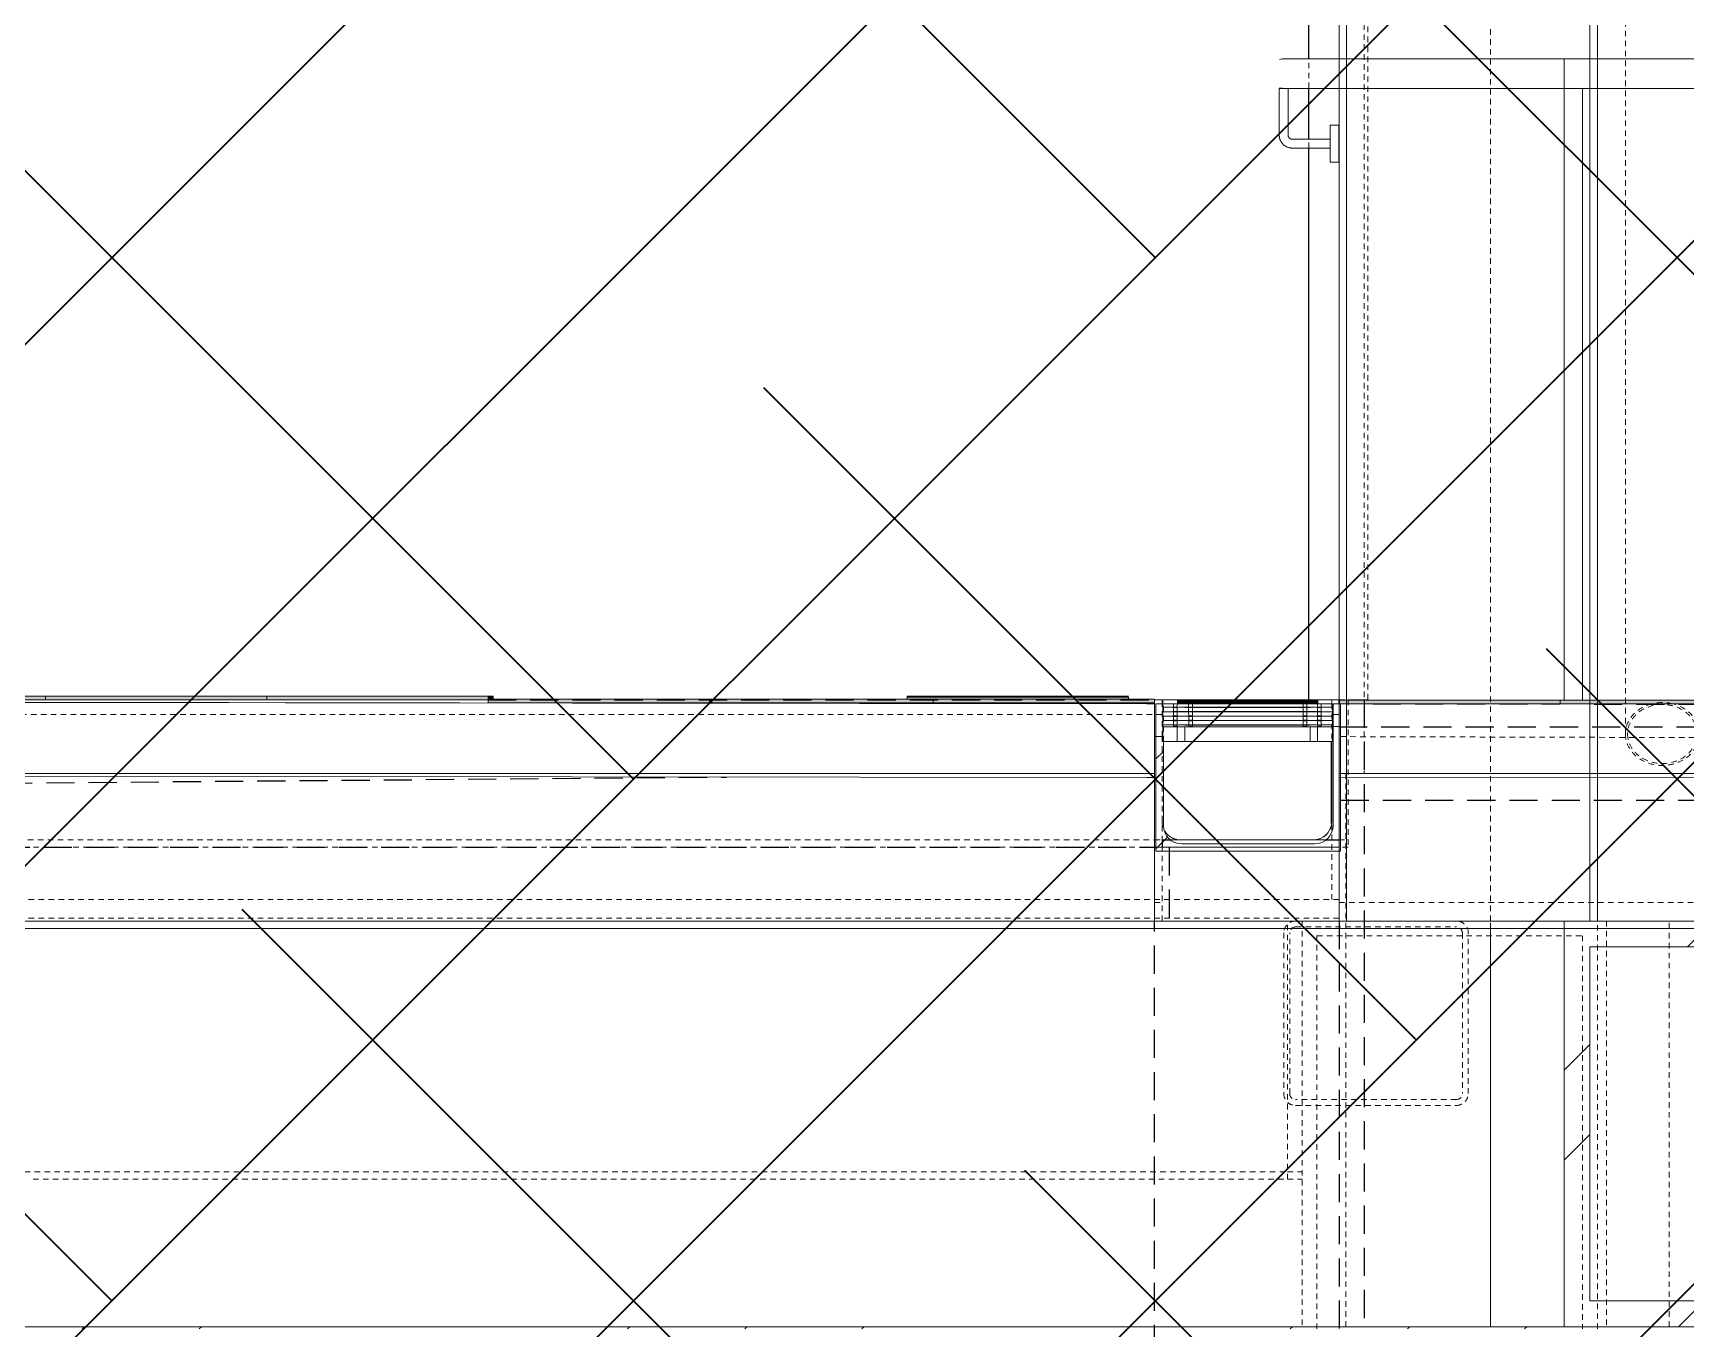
# Model space of a CAD drawing. Header units: millimetres. Extents: x 50357 to 985146, y 723188 to 1803594.
# Drawn here: x 878120 to 880360, y 818792 to 820549 of the extents above; entities that cross this region are included whole.
import ezdxf

# ---------------------------------------------------------------- set-up
doc = ezdxf.new("R2010")
doc.units = ezdxf.units.MM
doc.header["$LTSCALE"] = 3
doc.header["$MEASUREMENT"] = 0
for name, pattern in [('DASHED', [19.05, 12.7, -6.35]), ('HIDDEN', [0.375, 0.25, -0.125]), ('Member Hidden', [4.5, 2.5, -2])]:
    doc.linetypes.add(name, pattern=pattern)
for name, color, linetype, lineweight, true_color in [('A-FLOR', 7, 'Continuous', 5, 0x6e6e6e), ('A-FLOR-HRAL', 7, 'Continuous', 13, 0x6e6e6e), ('A-FLOR-PATT', 7, 'Continuous', 13, 0x6e6e6e), ('ADS280__', 7, 'Continuous', 13, 0x6e6e6e), ('ADS280_B', 7, 'Member Hidden', 13, 0x6e6e6e), ('ADS280_BOther', 7, 'Continuous', 13, 0x6e6e6e), ('ADS280_BSteel', 7, 'Continuous', 13, 0x6e6e6e), ('ADS280_CSteel', 7, 'Continuous', 13, 0x6e6e6e), ('ADS280_CU', 7, 'HIDDEN', 13, 0x6e6e6e), ('ADS280_H', 7, 'Member Hidden', 13, 0x6e6e6e), ('ADS280_S', 7, 'Continuous', 13, 0x6e6e6e), ('I-WALL', 7, 'Continuous', 25, 0x6e6e6e), ('P-PIPE', 7, 'Continuous', 13, 0x6e6e6e), ('Q-SPCQ', 7, 'Continuous', 13, 0x6e6e6e)]:
    doc.layers.add(name, color=color, linetype=linetype, lineweight=lineweight, true_color=true_color)
doc.layers.add('Hatch (CARR)', color=8, linetype='Continuous', lineweight=35)

# ---------------------------------------------------------------- blocks, each defined once
blk = doc.blocks.new('Railing - 25mm-V10-SEC A')
at = {"layer": 'A-FLOR-HRAL'}
for p, q in [((105156, 20999.4), (105156, 21828.8)), ((105181, 20999.3), (105181, 21828.8))]:
    blk.add_line(p, q, dxfattribs=at)
blk = doc.blocks.new('Railing - Railing-3272102-SEC A')
blk.add_blockref('Railing - 25mm-V10-SEC A', (0, 0))
blk = doc.blocks.new('Structural Framing 1 - Structural Framing 1-3532373-SEC A')
at = {"layer": 'ADS280_B', "linetype": 'Continuous'}
blk.add_line((105056, 20690), (105056, 20150), dxfattribs=at)
blk = doc.blocks.new('M_Elbow - PVC - Sch 40 - Short Neck-4506747-SEC A')
at = {"layer": 'P-PIPE'}
blk.add_ellipse((104840.2, 20870), major_axis=(0, 92.1), ratio=0.000245, start_param=0.638729, end_param=1.998948, dxfattribs=at)
blk = doc.blocks.new('SIGN PANEL - SIGN PANEL-4495762-SEC A')
at = {"layer": 'ADS280_B', "linetype": 'Continuous'}
for p, q in [((104851, 26735), (104851, 21868.7)), ((104851, 21829), (104851, 21000))]:
    blk.add_line(p, q, dxfattribs=at)
blk = doc.blocks.new('Grating_2 - Grantry 2-4551465-SEC A')
at = {"layer": 'Q-SPCQ'}
for p, q in [((104611.2, 20994.5), (104611.2, 21000)), ((104611.2, 20994.5), (104611.2, 21000)), ((104611.2, 20994.5), (104611.2, 21000)), ((104611.2, 20994.5), (104611.2, 21000)), ((104611.3, 20994.5), (104611.3, 21000)), ((104611.3, 20994.5), (104611.3, 21000)), ((104611.4, 20994.5), (104611.4, 21000)), ((104611.4, 20994.5), (104611.4, 21000)), ((104611.4, 20994.5), (104611.4, 21000)), ((104611.4, 20994.5), (104611.4, 21000)), ((104611.5, 20994.5), (104611.5, 21000)), ((104611.5, 20994.5), (104611.5, 21000)), ((104611.6, 20994.5), (104611.6, 21000)), ((104611.6, 20994.5), (104611.6, 21000)), ((104611.6, 20994.5), (104611.6, 21000)), ((104611.6, 20994.5), (104611.6, 21000)), ((104611.7, 20994.5), (104611.7, 21000)), ((104611.7, 20994.5), (104611.7, 21000)), ((104611.8, 20994.5), (104611.8, 21000)), ((104611.8, 20994.5), (104611.8, 21000)), ((104611.8, 20994.5), (104611.8, 21000)), ((104611.8, 20994.5), (104611.8, 21000)), ((104611.9, 20994.5), (104611.9, 21000)), ((104611.9, 20994.5), (104611.9, 21000)), ((104632, 21000), (104612, 21000)), ((104612, 21000), (104612, 20994.6)), ((104612, 21000), (104632, 21000)), ((104612, 20994.5), (104612, 21000)), ((104612.1, 20994.5), (104612.1, 20989.8)), ((104612.1, 20989.8), (104612.1, 20983.8)), ((104631.5, 20989.8), (104612.1, 20989.8)), ((104612.1, 20989.8), (104631.4, 20989.8)), ((104631.5, 20994.5), (104612.8, 20994.5)), ((104612.8, 20994.5), (104631.4, 20994.5)), ((104612.9, 20994.6), (104842.1, 20994.6)), ((104626.5, 20990.1), (104626.5, 20994.3)), ((104626.5, 20994.3), (104631.5, 20994.3)), ((104631.5, 20990.1), (104626.5, 20990.1)), ((104626.5, 20984.1), (104626.5, 20989.5)), ((104626.5, 20989.5), (104631.5, 20989.5)), ((104641.8, 20994.4), (104631.5, 20994.5)), ((104631.5, 20994.3), (104631.5, 20990.1)), ((104631.5, 20994.3), (104631.5, 20989.8)), ((104641.8, 20989.7), (104631.5, 20989.8)), ((104631.5, 20989.5), (104631.5, 20984.1)), ((104631.5, 20989.5), (104631.5, 20983.8)), ((104632, 20999.8), (104632, 21000)), ((104632, 21000), (104822, 21000)), ((104822, 20999.8), (104632, 20999.8)), ((104632, 20999.1), (104632, 20999.6)), ((104632, 20999.6), (104822, 20999.6)), ((104822, 20999.1), (104632, 20999.1)), ((104632, 20998.4), (104632, 20998.9)), ((104632, 20998.9), (104822, 20998.9)), ((104822, 20998.4), (104632, 20998.4)), ((104632, 20997.7), (104632, 20998.2)), ((104632, 20998.2), (104822, 20998.2)), ((104822, 20997.7), (104632, 20997.7)), ((104632, 20997.1), (104632, 20997.5)), ((104632, 20997.5), (104822, 20997.5)), ((104822, 20997.1), (104632, 20997.1)), ((104632, 20996.4), (104632, 20996.9)), ((104632, 20996.9), (104822, 20996.9)), ((104822, 20996.4), (104632, 20996.4)), ((104632, 20995.7), (104632, 20996.2)), ((104632, 20996.2), (104822, 20996.2)), ((104822, 20995.7), (104632, 20995.7)), ((104632, 20995), (104632, 20995.5)), ((104632, 20995.5), (104822, 20995.5)), ((104822, 20995), (104632, 20995)), ((104632, 20994.6), (104632, 20994.8)), ((104632, 20994.8), (104822, 20994.8)), ((104633.6, 20989.9), (104641.8, 20989.9)), ((104636.2, 20994.5), (104641.8, 20994.5)), ((104641.8, 20994.5), (104811.8, 20994.5)), ((104811.8, 20994.4), (104641.8, 20994.4)), ((104641.8, 20989.9), (104811.8, 20989.9)), ((104811.8, 20989.7), (104641.8, 20989.7)), ((104647.1, 20990.1), (104647.1, 20994.3)), ((104647.1, 20994.3), (104652.1, 20994.3)), ((104652.1, 20990.1), (104647.1, 20990.1)), ((104647.1, 20984.1), (104647.1, 20989.5)), ((104647.1, 20989.5), (104652.1, 20989.5)), ((104652.1, 20994.3), (104652.1, 20990.1)), ((104652.1, 20989.5), (104652.1, 20984.1)), ((104802.1, 20994.3), (104807.1, 20994.3)), ((104802.1, 20990.1), (104802.1, 20994.3)), ((104807.1, 20990.1), (104802.1, 20990.1)), ((104802.1, 20989.5), (104807.1, 20989.5)), ((104802.1, 20984.1), (104802.1, 20989.5)), ((104807.1, 20994.3), (104807.1, 20990.1)), ((104807.1, 20989.5), (104807.1, 20984.1)), ((104821.5, 20994.5), (104811.8, 20994.4)), ((104811.8, 20994.5), (104817.2, 20994.5)), ((104811.8, 20989.9), (104819.6, 20989.9)), ((104821.5, 20989.8), (104811.8, 20989.7)), ((104842.1, 20994.5), (104821.5, 20994.5)), ((104821.5, 20994.5), (104842.1, 20994.5)), ((104821.5, 20994.3), (104826.5, 20994.3)), ((104821.5, 20990.1), (104821.5, 20994.3)), ((104826.5, 20990.1), (104821.5, 20990.1)), ((104842.1, 20989.8), (104821.5, 20989.8)), ((104821.5, 20989.8), (104842.1, 20989.8)), ((104821.5, 20989.5), (104826.5, 20989.5)), ((104821.5, 20984.1), (104821.5, 20989.5)), ((104841, 21000), (104822, 21000)), ((104822, 21000), (104822, 20999.8)), ((104822, 21000), (104841, 21000)), ((104822, 20999.6), (104822, 20999.1)), ((104822, 20998.9), (104822, 20998.4)), ((104822, 20998.2), (104822, 20997.7)), ((104822, 20997.5), (104822, 20997.1)), ((104822, 20996.9), (104822, 20996.4)), ((104822, 20996.2), (104822, 20995.7)), ((104822, 20995.5), (104822, 20995)), ((104822, 20994.8), (104822, 20994.6)), ((104826.5, 20994.3), (104826.5, 20990.1)), ((104826.5, 20989.8), (104826.5, 20994.3)), ((104826.5, 20989.5), (104826.5, 20984.1)), ((104826.5, 20984.1), (104826.5, 20989.5)), ((104842.1, 20989.8), (104842.1, 20994.5)), ((104842.1, 20983.8), (104842.1, 20989.8)), ((104612.1, 20983.8), (104612.2, 20977.8)), ((104631.5, 20983.8), (104612.1, 20983.8)), ((104612.1, 20983.8), (104631.4, 20983.8)), ((104612.2, 20977.8), (104612.2, 20971.8)), ((104631.5, 20977.8), (104612.2, 20977.8)), ((104612.2, 20977.8), (104631.4, 20977.8)), ((104612.2, 20971.8), (104612.2, 20965.8)), ((104631.5, 20971.8), (104612.2, 20971.8)), ((104612.2, 20971.8), (104631.4, 20971.8)), ((104631.5, 20984.1), (104626.5, 20984.1)), ((104626.5, 20978.1), (104626.5, 20983.5)), ((104626.5, 20983.5), (104631.5, 20983.5)), ((104631.5, 20978.1), (104626.5, 20978.1)), ((104626.5, 20972.1), (104626.5, 20977.5)), ((104626.5, 20977.5), (104631.5, 20977.5)), ((104631.5, 20972.1), (104626.5, 20972.1)), ((104626.5, 20966.1), (104626.5, 20971.5)), ((104626.5, 20971.5), (104631.5, 20971.5)), ((104641.8, 20983.7), (104631.5, 20983.8)), ((104631.5, 20983.5), (104631.5, 20978.1)), ((104631.5, 20983.5), (104631.5, 20977.8)), ((104641.8, 20977.7), (104631.5, 20977.8)), ((104631.5, 20977.5), (104631.5, 20972.1)), ((104631.5, 20977.5), (104631.5, 20971.8)), ((104641.8, 20971.7), (104631.5, 20971.8)), ((104631.5, 20971.5), (104631.5, 20966.1)), ((104631.5, 20971.5), (104631.5, 20965.8)), ((104633.3, 20983.9), (104641.8, 20983.9)), ((104633.3, 20977.9), (104641.8, 20977.9)), ((104633.3, 20971.9), (104641.9, 20971.9)), ((104641.8, 20983.9), (104811.8, 20983.9)), ((104811.8, 20983.7), (104641.8, 20983.7)), ((104641.8, 20977.9), (104811.8, 20977.9)), ((104811.8, 20977.7), (104641.8, 20977.7)), ((104811.8, 20971.7), (104641.8, 20971.7)), ((104641.9, 20971.9), (104811.9, 20971.9)), ((104652.1, 20984.1), (104647.1, 20984.1)), ((104647.2, 20978.1), (104647.1, 20983.5)), ((104647.1, 20983.5), (104652.1, 20983.5)), ((104652.2, 20978.1), (104647.2, 20978.1)), ((104647.2, 20972.1), (104647.2, 20977.5)), ((104647.2, 20977.5), (104652.2, 20977.5)), ((104652.2, 20972.1), (104647.2, 20972.1)), ((104647.2, 20966.1), (104647.2, 20971.5)), ((104647.2, 20971.5), (104652.2, 20971.5)), ((104652.1, 20983.5), (104652.2, 20978.1)), ((104652.2, 20977.5), (104652.2, 20972.1)), ((104652.2, 20971.5), (104652.2, 20966.1)), ((104807.1, 20984.1), (104802.1, 20984.1)), ((104802.1, 20983.5), (104807.1, 20983.5)), ((104802.2, 20978.1), (104802.1, 20983.5)), ((104807.2, 20978.1), (104802.2, 20978.1)), ((104802.2, 20977.5), (104807.2, 20977.5)), ((104802.2, 20972.1), (104802.2, 20977.5)), ((104807.2, 20972.1), (104802.2, 20972.1)), ((104802.2, 20971.5), (104807.2, 20971.5)), ((104802.2, 20966.1), (104802.2, 20971.5)), ((104807.1, 20983.5), (104807.2, 20978.1)), ((104807.2, 20977.5), (104807.2, 20972.1)), ((104807.2, 20971.5), (104807.2, 20966.1)), ((104811.8, 20983.9), (104819.8, 20983.9)), ((104821.5, 20983.8), (104811.8, 20983.7)), ((104811.8, 20977.9), (104819.8, 20977.9)), ((104821.5, 20977.8), (104811.8, 20977.7)), ((104821.5, 20971.8), (104811.8, 20971.7)), ((104811.9, 20971.9), (104819.8, 20971.9)), ((104826.5, 20984.1), (104821.5, 20984.1)), ((104842.1, 20983.8), (104821.5, 20983.8)), ((104821.5, 20983.8), (104842.1, 20983.8)), ((104821.5, 20983.5), (104826.5, 20983.5)), ((104821.5, 20978.1), (104821.5, 20983.5)), ((104826.5, 20978.1), (104821.5, 20978.1)), ((104842.2, 20977.8), (104821.5, 20977.8)), ((104821.5, 20977.8), (104842.2, 20977.8)), ((104821.5, 20977.5), (104826.5, 20977.5)), ((104821.5, 20972.1), (104821.5, 20977.5)), ((104826.5, 20972.1), (104821.5, 20972.1)), ((104842.2, 20971.8), (104821.5, 20971.8)), ((104821.5, 20971.8), (104842.2, 20971.8)), ((104821.5, 20971.5), (104826.5, 20971.5)), ((104821.5, 20966.1), (104821.5, 20971.5)), ((104826.5, 20983.5), (104826.5, 20978.1)), ((104826.5, 20978.1), (104826.5, 20983.5)), ((104826.5, 20977.5), (104826.5, 20972.1)), ((104826.5, 20972.1), (104826.5, 20977.5)), ((104826.5, 20971.5), (104826.5, 20966.1)), ((104826.5, 20966.1), (104826.5, 20971.5)), ((104842.2, 20977.8), (104842.1, 20983.8)), ((104842.2, 20971.8), (104842.2, 20977.8)), ((104842.2, 20965.8), (104842.2, 20971.8)), ((104612.2, 20965.8), (104612.2, 20963.3)), ((104631.5, 20965.8), (104612.2, 20965.8)), ((104612.2, 20965.8), (104631.4, 20965.8)), ((104612.2, 20963.3), (104631.5, 20963.3)), ((104612.2, 20943.3), (104612.2, 20963.3)), ((104631.5, 20966.1), (104626.5, 20966.1)), ((104626.5, 20963.6), (104626.5, 20965.5)), ((104626.5, 20965.5), (104631.5, 20965.5)), ((104631.5, 20963.6), (104626.5, 20963.6)), ((104641.8, 20965.7), (104631.5, 20965.8)), ((104631.5, 20965.5), (104631.5, 20963.6)), ((104631.5, 20963.3), (104641.9, 20963.4)), ((104631.5, 20943.3), (104631.5, 20963.3)), ((104633.3, 20965.8), (104641.9, 20965.9)), ((104811.8, 20965.7), (104641.8, 20965.7)), ((104641.9, 20965.9), (104811.9, 20965.9)), ((104641.9, 20963.4), (104811.9, 20963.4)), ((104641.9, 20943.4), (104641.9, 20963.4)), ((104652.2, 20966.1), (104647.2, 20966.1)), ((104647.2, 20963.6), (104647.2, 20965.5)), ((104647.2, 20965.5), (104652.2, 20965.5)), ((104652.2, 20963.6), (104647.2, 20963.6)), ((104652.2, 20965.5), (104652.2, 20963.6)), ((104807.2, 20966.1), (104802.2, 20966.1)), ((104802.2, 20965.5), (104807.2, 20965.5)), ((104802.2, 20963.6), (104802.2, 20965.5)), ((104807.2, 20963.6), (104802.2, 20963.6)), ((104807.2, 20965.5), (104807.2, 20963.6)), ((104821.5, 20965.8), (104811.8, 20965.7)), ((104811.9, 20965.9), (104819.9, 20965.8)), ((104811.9, 20963.4), (104821.5, 20963.3)), ((104811.9, 20943.4), (104811.9, 20963.4)), ((104826.5, 20966.1), (104821.5, 20966.1)), ((104842.2, 20965.8), (104821.5, 20965.8)), ((104821.5, 20965.8), (104842.2, 20965.8)), ((104821.5, 20965.5), (104826.5, 20965.5)), ((104821.5, 20963.6), (104821.5, 20965.5)), ((104826.5, 20963.6), (104821.5, 20963.6)), ((104821.5, 20963.3), (104842.2, 20963.3)), ((104821.5, 20943.3), (104821.5, 20963.3)), ((104826.5, 20965.5), (104826.5, 20963.6)), ((104842.2, 20963.3), (104842.2, 20965.8)), ((104842.2, 20963.3), (104842.2, 20943.3)), ((104631.5, 20943.3), (104612.2, 20943.3)), ((104641.9, 20943.4), (104631.5, 20943.3)), ((104811.9, 20943.4), (104641.9, 20943.4)), ((104821.5, 20943.3), (104811.9, 20943.4)), ((104842.2, 20943.3), (104821.5, 20943.3))]:
    blk.add_line(p, q, dxfattribs=at)
blk = doc.blocks.new('Top Rail Type - Top Rail_Internal_-4733209-SEC A')
at = {"layer": 'A-FLOR-HRAL'}
for p, q in [((105156, 21868.8), (104975.5, 21868.8)), ((104975.5, 21828.8), (105156, 21828.8))]:
    blk.add_line(p, q, dxfattribs=at)
at = {"layer": 'A-FLOR-HRAL', "flags": 128}
for points in [[(104975.5, 21868.8), (104967.5, 21868.8), (104959.5, 21868.8), (104951.5, 21868.8), (104943.6, 21868.8), (104935.7, 21868.8), (104927.9, 21868.8), (104920.2, 21868.8), (104912.5, 21868.8), (104905, 21868.8), (104897.6, 21868.8), (104890.3, 21868.8), (104883.1, 21868.8), (104876.1, 21868.8), (104869.2, 21868.8), (104862.5, 21868.8), (104856, 21868.8), (104849.7, 21868.8), (104843.6, 21868.8), (104837.7, 21868.8), (104832, 21868.8), (104826.5, 21868.8), (104821.3, 21868.8), (104816.3, 21868.8), (104811.6, 21868.8), (104807.2, 21868.8), (104803, 21868.8), (104799.1, 21868.8), (104795.4, 21868.8), (104792.1, 21868.8), (104789, 21868.8), (104786.3, 21868.8), (104783.8, 21868.8), (104781.7, 21868.8), (104779.9, 21868.8), (104778.4, 21868.8), (104777.2, 21868.8), (104776.3, 21868.8), (104775.7, 21868.8), (104775.5, 21868.8), (104775.4, 21868.8)], [(104775.4, 21828.8), (104775.6, 21828.8), (104776.1, 21828.8), (104776.9, 21828.8), (104778, 21828.8), (104779.4, 21828.8), (104781.2, 21828.8), (104783.2, 21828.8), (104785.6, 21828.8), (104788.3, 21828.8), (104791.2, 21828.8), (104794.5, 21828.8), (104798.1, 21828.8), (104801.9, 21828.8), (104806, 21828.8), (104810.4, 21828.8), (104815, 21828.8), (104819.9, 21828.8), (104825.1, 21828.8), (104830.5, 21828.8), (104836.1, 21828.8), (104842, 21828.8), (104848, 21828.8), (104854.3, 21828.8), (104860.7, 21828.8), (104867.4, 21828.8), (104874.2, 21828.8), (104881.2, 21828.8), (104888.3, 21828.8), (104895.6, 21828.8), (104903, 21828.8), (104910.5, 21828.8), (104918.1, 21828.8), (104925.8, 21828.8), (104933.6, 21828.8), (104941.5, 21828.8), (104949.4, 21828.8), (104957.3, 21828.8), (104965.3, 21828.8), (104973.3, 21828.8), (104975.5, 21828.8)]]:
    blk.add_lwpolyline(points, dxfattribs=at)
at = {"layer": 'A-FLOR-HRAL'}
for start, end in [(83.0142, 105), (255, 275.0579)]:
    blk.add_arc((104775.4, 21848.8), 20, start, end, dxfattribs=at)
for start_param, end_param in [(4.712389, 6.283185), (3.141593, 4.712389)]:
    blk.add_ellipse((105156, 21848.8), major_axis=(0, 20), ratio=0.000005, start_param=start_param, end_param=end_param, dxfattribs=at)
blk = doc.blocks.new('Support_ Metal_Circular - Metal-25mm_Radius-4744720-SEC A')
at = {"layer": 'A-FLOR-HRAL'}
for p, q in [((104769.8, 21828.8), (104769.8, 21765.8)), ((104769.8, 21828.8), (104775.1, 21828.8)), ((104781.8, 21765.8), (104781.8, 21828.8)), ((104850.8, 21778.8), (104838.8, 21778.8)), ((104838.8, 21759.8), (104787.8, 21759.8)), ((104787.8, 21747.8), (104838.8, 21747.8)), ((104838.8, 21728.8), (104850.8, 21728.8))]:
    blk.add_line(p, q, dxfattribs=at)
at = {"layer": 'A-FLOR-HRAL', "flags": 128}
for points in [[(104769.8, 21765.8), (104769.8, 21765.1), (104769.8, 21764.4), (104769.9, 21763.6), (104770, 21762.9), (104770.1, 21762.2), (104770.3, 21761.5), (104770.5, 21760.8), (104770.7, 21760.1), (104770.9, 21759.5), (104771.2, 21758.8), (104771.5, 21758.1), (104771.8, 21757.5), (104772.1, 21756.9), (104772.5, 21756.2), (104772.9, 21755.6), (104773.3, 21755.1), (104773.8, 21754.5), (104774.2, 21753.9), (104774.7, 21753.4), (104775.2, 21752.9), (104775.7, 21752.4), (104776.3, 21751.9), (104776.9, 21751.5), (104777.4, 21751.1), (104778, 21750.7), (104778.7, 21750.3), (104779.3, 21749.9), (104779.9, 21749.6), (104780.6, 21749.3), (104781.2, 21749), (104781.9, 21748.8), (104782.6, 21748.6), (104783.3, 21748.4), (104784, 21748.2), (104784.7, 21748.1), (104785.4, 21748), (104786.1, 21747.9), (104786.8, 21747.8), (104787.6, 21747.8), (104787.8, 21747.8)], [(104787.8, 21759.8), (104787.5, 21759.8), (104787.3, 21759.8), (104787, 21759.8), (104786.8, 21759.9), (104786.6, 21759.9), (104786.3, 21760), (104786.1, 21760), (104785.9, 21760.1), (104785.7, 21760.2), (104785.4, 21760.3), (104785.2, 21760.4), (104785, 21760.5), (104784.8, 21760.6), (104784.6, 21760.7), (104784.4, 21760.8), (104784.2, 21761), (104784, 21761.1), (104783.8, 21761.3), (104783.6, 21761.5), (104783.5, 21761.6), (104783.3, 21761.8), (104783.1, 21762), (104783, 21762.2), (104782.8, 21762.4), (104782.7, 21762.6), (104782.6, 21762.8), (104782.5, 21763), (104782.4, 21763.2), (104782.3, 21763.4), (104782.2, 21763.6), (104782.1, 21763.9), (104782, 21764.1), (104782, 21764.3), (104781.9, 21764.5), (104781.9, 21764.8), (104781.8, 21765), (104781.8, 21765.3), (104781.8, 21765.5), (104781.8, 21765.7), (104781.8, 21765.8)]]:
    blk.add_lwpolyline(points, dxfattribs=at)
at = {"layer": 'A-FLOR-HRAL'}
for centre, start_param, end_param in [((104838.8, 21753.8), 4.712389, 6.283185), ((104850.8, 21753.8), 4.712389, 6.283185), ((104838.8, 21753.8), 3.141593, 4.712389), ((104850.8, 21753.8), 3.141593, 4.712389)]:
    blk.add_ellipse(centre, major_axis=(0, 25), ratio=0.000005, start_param=start_param, end_param=end_param, dxfattribs=at)
blk = doc.blocks.new('Tactile_Orientation_Line Base - Tactile_Orientation_Line Base-4780951-SEC A')
at = {"layer": 'Q-SPCQ'}
blk.add_hatch(color=256, dxfattribs=at).paths.add_polyline_path([(104363.6, 21001), (104565.6, 21001), (104565.6, 21003.4), (104265.6, 21003.4), (104265.6, 21001), (104344.6, 21001)], flags=0)
for p, q in [((104265.6, 21003.4), (104565.6, 21003.4)), ((104265.6, 21001), (104265.6, 21003.4)), ((104565.6, 21001), (104565.6, 21003.4))]:
    blk.add_line(p, q, dxfattribs=at)
blk = doc.blocks.new('Tactile_Orientation_Line Base - Tactile_Orientation_Line Base-V64-SEC A')
at = {"layer": 'Q-SPCQ'}
for points in [[(103097.8, 21000), (103097.8, 21005), (102797.9, 21005), (102797.9, 21000), (102804.2, 21000)], [(103097.8, 21000), (103097.8, 21000), (103097.8, 21005)]]:
    blk.add_hatch(color=256, dxfattribs=at).paths.add_polyline_path(points, flags=0)
for p, q in [((102797.9, 21005), (103097.8, 21005)), ((102797.9, 21005), (102797.9, 21000)), ((103097.8, 21000), (102797.9, 21000)), ((103097.8, 21000), (103097.8, 21005))]:
    blk.add_line(p, q, dxfattribs=at)
blk = doc.blocks.new('Tactile_Orientation_Line Base - Tactile_Orientation_Line Base-4789328-SEC A')
at = {"layer": 'Q-SPCQ'}
blk.add_hatch(color=256, dxfattribs=at).paths.add_polyline_path([(103397.7, 21000), (103397.7, 21005), (103097.8, 21005), (103097.8, 21000), (103229.2, 21000)], flags=0)
for p, q in [((103097.8, 21005), (103397.7, 21005)), ((103097.8, 21005), (103097.8, 21000)), ((103397.7, 21000), (103097.8, 21000)), ((103397.7, 21000), (103397.7, 21005))]:
    blk.add_line(p, q, dxfattribs=at)
blk = doc.blocks.new('Tactile_Orientation_Line Base - Tactile_Orientation_Line Base-V66-SEC A')
at = {"layer": 'Q-SPCQ'}
blk.add_hatch(color=256, dxfattribs=at).paths.add_polyline_path([(107850.7, 20991.7), (107850.7, 20996.7), (107550.7, 20996.7), (107550.7, 20991.7), (107690.8, 20991.7)], flags=0)
for p, q in [((107550.7, 20996.7), (107850.7, 20996.7)), ((107550.7, 20991.7), (107550.7, 20996.7)), ((107850.7, 20991.7), (107550.7, 20991.7)), ((107850.7, 20991.7), (107850.7, 20996.7))]:
    blk.add_line(p, q, dxfattribs=at)
blk = doc.blocks.new('Tactile_Orientation_Line Base - Tactile_Orientation_Line Base-V69-SEC A')
at = {"layer": 'Q-SPCQ'}
for points in [[(103697.6, 21000), (103697.6, 21005), (103397.7, 21005), (103397.7, 21000), (103654.1, 21000)], [(103697.6, 21001), (103704.6, 21001), (103704.6, 21005), (103697.6, 21005)]]:
    blk.add_hatch(color=256, dxfattribs=at).paths.add_polyline_path(points, flags=0)
for p, q in [((103397.7, 21005), (103697.6, 21005)), ((103697.6, 21000), (103397.7, 21000)), ((103697.6, 21005), (103704.6, 21005)), ((103697.6, 21000), (103697.6, 21005)), ((103704.6, 21001), (103704.6, 21005))]:
    blk.add_line(p, q, dxfattribs=at)
blk = doc.blocks.new('Tactile_Orientation_Line Base - Tactile_Orientation_Line Base-4789202-SEC A')
at = {"layer": 'Q-SPCQ'}
for points in [[(103997.6, 20996), (103997.6, 21001), (103697.6, 21001), (103697.6, 20996)], [(103997.6, 20996), (104001, 20996), (104001, 21001), (103997.6, 21001)]]:
    blk.add_hatch(color=256, dxfattribs=at).paths.add_polyline_path(points, flags=0)
for p, q in [((103697.6, 21001), (103997.6, 21001)), ((103697.6, 21001), (103697.6, 20996)), ((103997.6, 20996), (103697.6, 20996)), ((103997.6, 21001), (104001, 21001)), ((103997.6, 20996), (103997.6, 21001)), ((104001, 20996), (103997.6, 20996))]:
    blk.add_line(p, q, dxfattribs=at)
blk = doc.blocks.new('AED_Tactile_Orientation_Line Base - AED_Tactile_Orientation_Line Base-4789181-SEC A')
at = {"layer": 'Q-SPCQ'}
for points in [[(104301, 20996), (104301, 21001), (104001, 21001), (104001, 20996), (104291.5, 20996)], [(104397.7, 20996), (104601, 20996), (104601, 21001), (104301, 21001), (104301, 20996), (104344.6, 20996)]]:
    blk.add_hatch(color=256, dxfattribs=at).paths.add_polyline_path(points, flags=0)
for p, q in [((104001, 21001), (104301, 21001)), ((104001, 20996), (104001, 21001)), ((104301, 20996), (104001, 20996)), ((104301, 21001), (104601, 21001)), ((104301, 20996), (104301, 21001)), ((104301, 20996), (104301, 21001)), ((104601, 20996), (104301, 20996)), ((104601, 20996), (104601, 21001))]:
    blk.add_line(p, q, dxfattribs=at)
blk = doc.blocks.new('Tactile_Orientation_Line Base - Tactile_Orientation_Line Base-V70-SEC A')
at = {"layer": 'Q-SPCQ'}
blk.add_line((104265.6, 21003.9), (104565.6, 21003.9), dxfattribs=at)
blk = doc.blocks.new('Tactile_Orientation_Line Base - Tactile_Orientation_Line Base-4780090-SEC A')
at = {"layer": 'Q-SPCQ'}
h = blk.add_hatch(color=256, dxfattribs=at)
h.paths.add_polyline_path([(104265.6, 21005), (104265.6, 21003.9), (104265.6, 21005)], flags=0)
h.paths.add_polyline_path([(104265.6, 21001), (104265.6, 21001), (104265.6, 21005)], flags=0)
for p, q in [((104265.6, 21005), (104565.6, 21005)), ((104265.6, 21001), (104265.6, 21005))]:
    blk.add_line(p, q, dxfattribs=at)
blk = doc.blocks.new('Top Rail Type - Top Rail_Internal_-5198240-SEC A')
at = {"layer": 'A-FLOR-HRAL'}
for p, q in [((127391.4, 21868.8), (105156, 21868.8)), ((105156, 21828.8), (127391.4, 21828.8))]:
    blk.add_line(p, q, dxfattribs=at)
for start_param, end_param in [(4.712389, 6.283185), (3.141593, 4.712389)]:
    blk.add_ellipse((105156, 21848.8), major_axis=(0, 20), ratio=0.000005, start_param=start_param, end_param=end_param, dxfattribs=at)
blk = doc.blocks.new('Square Hollow Sections-Column - SHS350x350x10-V90-SEC A')
at = {"layer": 'ADS280_CU'}
for p, q in [((104861, 20700), (104861, 24280)), ((105191, 24280), (105191, 20700))]:
    blk.add_line(p, q, dxfattribs=at)
blk = doc.blocks.new('Square Hollow Sections - SHS 350x350x10-4159665-SEC A')
at = {"layer": 'ADS280_H'}
blk.add_line((101031, 20360), (104781, 20360), dxfattribs=at)
blk = doc.blocks.new('Square Hollow Sections - SHS 350x350x10-4159641-SEC A')
at = {"layer": 'ADS280_H'}
blk.add_line((104781.1, 20360), (104801, 20360), dxfattribs=at)
blk = doc.blocks.new('Built Up Member - S10_BUILT-UP BOX D550xB500xTF35xTW35 THK-3525488-SEC A')
at = {"layer": 'ADS280_B', "linetype": 'Continuous'}
blk.add_line((105056, 20150), (105056, 20690), dxfattribs=at)
at = {"layer": 'ADS280_H'}
blk.add_line((105056, 20690), (105056, 20700), dxfattribs=at)
blk = doc.blocks.new('Built Up Member - S10_BUILT-UP BOX D550xB500xTF35xTW35 THK-3921805-SEC A')
at = {"layer": 'ADS280_H', "linetype": 'Continuous'}
h = blk.add_hatch(dxfattribs=at)
h.set_pattern_fill('FP_1', color=256, style=0, pattern_type=2)
h.set_pattern_definition([(45, (162427.4, 13871), (-251.4472, 251.4472), []), (45, (162427.4, 14252), (-251.4472, 251.4472), [])])
h.paths.add_polyline_path([(105353.8, 20150), (105656, 20150), (105656, 20700), (105156, 20700), (105156, 20150)], flags=0)
h.paths.add_polyline_path([(105621, 20185), (105191, 20185), (105191, 20665), (105621, 20665), (105621, 20204)], flags=0)
at = {"layer": 'ADS280_S'}
for p, q in [((105656, 20700), (105156, 20700)), ((105156, 20700), (105156, 20150)), ((105656, 20150), (105656, 20700)), ((105191, 20665), (105621, 20665)), ((105191, 20185), (105191, 20665)), ((105621, 20665), (105621, 20185)), ((105621, 20185), (105191, 20185)), ((105156, 20150), (105656, 20150))]:
    blk.add_line(p, q, dxfattribs=at)
blk = doc.blocks.new('PFC-Parallel Flange Channels - CHANNEL 200x250x25-4226822-SEC A')
at = {"layer": 'ADS280_H'}
for p, q in [((104601, 20725), (104611, 20725)), ((104851, 20725), (121075.7, 20725))]:
    blk.add_line(p, q, dxfattribs=at)
blk = doc.blocks.new('PFC-Parallel Flange Channels - CHANNEL 200x275_75x25-5140294-SEC A')
at = {"layer": 'ADS280_H'}
blk.add_line((104851, 20729), (100206, 20729), dxfattribs=at)
blk = doc.blocks.new('PFC-Parallel Flange Channels - CHANNEL 200x200x250x10-3784114-SEC A')
at = {"layer": 'ADS280_H'}
for p, q in [((100806, 20810), (104601, 20810)), ((104851, 20810), (104863.1, 20810))]:
    blk.add_line(p, q, dxfattribs=at)
blk = doc.blocks.new('Circular Hollow Sections - CHS Ø 100x3 THK-3873143-SEC A')
at = {"layer": 'ADS280_H'}
for p, q in [((105239, 24026.4), (105239, 20953.6)), ((105339, 22590), (105339, 24026.4)), ((105339, 22581.2), (105339, 22589.7)), ((105339, 20953.6), (105339, 22580.8))]:
    blk.add_line(p, q, dxfattribs=at)
for centre, major_axis, start_param, end_param in [((105289, 24026.4), (50, 0), 0, 3.141593), ((105289, 20953.6), (50, 0), 1.85994, 3.141593), ((105289, 20953.6), (-47, 0), 3.141593, 6.283185), ((105289, 20953.6), (50, 0), 1.84844, 1.850364), ((105289, 20953.6), (50, 0), 1.29856, 1.843032), ((105289, 20953.6), (50, 0), 1.289626, 1.293153), ((105289, 20953.6), (-50, 0), 3.141593, 4.421593), ((105289, 20953.6), (50, 0), 3.141593, 6.283185), ((105289, 20953.6), (47, 0), 3.141593, 6.283185)]:
    blk.add_ellipse(centre, major_axis=major_axis, ratio=0.852882, start_param=start_param, end_param=end_param, dxfattribs=at)

msp = doc.modelspace()

# ---------------------------------------------------------------- hatches: boundary and pattern name
at = {"layer": 'A-FLOR-PATT'}
h = msp.add_hatch(dxfattribs=at)
h.set_pattern_fill('FP_4', color=256, style=0, pattern_type=2)
h.set_pattern_definition([(45, (937466.83, 812515.94), (-449.013, 449.013), []), (45, (937625.6, 812515.94), (0, 898.0256), []), (45, (937308.1, 812515.94), (0, 898.0256), [])])
h.paths.add_polyline_path([(895265.3282, 818791.936), (896115.1648, 818791.936), (896115.1648, 818794.936), (875223.4483, 818794.936), (875223.4483, 818791.936), (894415.4916, 818791.936)], flags=0)
at = {"layer": 'ADS280_BSteel'}
h = msp.add_hatch(dxfattribs=at)
h.set_pattern_fill('FP_1', color=256, style=0, pattern_type=2)
h.set_pattern_definition([(45, (937466.83, 812515.94), (-251.4472, 251.4472), []), (45, (937466.83, 812896.94), (-251.4472, 251.4472), [])])
h.paths.add_polyline_path([(879892.2623, 819439.536), (879892.2623, 819639.4463), (879882.2623, 819639.4463), (879882.2623, 819474.536), (879878.913, 819462.036), (879869.7623, 819452.8853), (879857.2623, 819449.536), (879677.2623, 819449.536), (879664.7623, 819452.8853), (879655.6117, 819462.036), (879652.2623, 819474.536), (879652.2623, 819639.4463), (879642.2623, 819639.4463), (879642.2623, 819439.536), (879862.0403, 819439.536)], flags=0)
at = {"layer": 'Hatch (CARR)'}
h = msp.add_hatch(dxfattribs=at)
h.set_pattern_fill('ANSI38', color=256, scale=4000)
edge = h.paths.add_edge_path()
edge.add_arc((901797.5377, 767882.7787), 65692.9869, 89.447631451, 111.454694143)
edge.add_line((877769.3162, 829023.7069), (843903.652, 829356.155))
edge.add_line((843903.652, 829356.155), (843838.7661, 822738.7897))
edge.add_line((843838.7661, 822738.7897), (855789.2784, 822621.4755))
edge.add_line((855789.2784, 822621.4755), (861630.5158, 818523.1211))
edge.add_line((861630.5158, 818523.1211), (861630.4904, 817844.936))
edge.add_line((861630.4904, 817844.936), (860370.6117, 817844.936))
edge.add_line((860370.6117, 817844.936), (856170.6117, 815594.936))
edge.add_line((856170.6117, 815594.936), (854950.6117, 815594.936))
edge.add_line((854950.6117, 815594.936), (854390.6117, 815294.936))
edge.add_line((854390.6117, 815294.936), (844469.3201, 815294.936))
edge.add_line((844469.3201, 815294.936), (844469.3201, 810194.936))
edge.add_line((844469.3201, 810194.936), (868430.8636, 810194.936))
edge.add_line((868430.8636, 810194.936), (868430.8636, 812102.6672))
edge.add_line((868430.8636, 812102.6672), (875730.6511, 815683.6405))
edge.add_line((875730.6511, 815683.6405), (902430.851, 815683.6405))
edge.add_line((902430.851, 815683.6405), (902430.851, 833572.7128))

# ---------------------------------------------------------------- linework, layer by layer
at = {"layer": 'A-FLOR'}
for p, q in [((875795.4744, 819644.336), (878737.0793, 819644.795)), ((879635.7198, 819639.5419), (875795.4744, 819644.336)), ((879629.4026, 819639.4598), (879640.4552, 819639.536))]:
    msp.add_line(p, q, dxfattribs=at)
at = {"layer": 'ADS280__'}
for p, q in [((879640.4552, 819640.9617), (879640.4552, 819639.536)), ((879890.4553, 819639.459), (879890.4553, 819639.5487)), ((879662.7117, 819454.936), (879871.813, 819454.936))]:
    msp.add_line(p, q, dxfattribs=at)
at = {"layer": 'ADS280_BSteel'}
for p, q in [((879650.4552, 819644.936), (879640.4774, 819644.936)), ((879650.4552, 819639.4463), (879650.4552, 819644.936)), ((879890.4552, 819644.936), (879880.4552, 819644.936)), ((879880.4552, 819644.936), (879880.4552, 819639.536)), ((879642.2462, 819639.536), (879652.2623, 819639.536)), ((879882.2462, 819639.536), (879890.1624, 819639.536)), ((879640.4552, 819594.936), (879642.2623, 819594.936)), ((879880.4552, 819588.2384), (879880.4552, 819479.936))]:
    msp.add_line(p, q, dxfattribs=at)
for centre, start, end in [((879675.4552, 819479.936), 211.6129817, 269.5556527), ((879855.4552, 819479.936), 270.4443473, 0)]:
    msp.add_arc(centre, 25, start, end, dxfattribs=at)
at = {"layer": 'ADS280_CU'}
for p, q in [((880240.4552, 819344.936), (880240.4552, 822924.936)), ((879890.4552, 820513.5637), (879890.4552, 820473.9963))]:
    msp.add_line(p, q, dxfattribs=at)
at = {"layer": 'ADS280_CU', "linetype": 'Member Hidden'}
for p, q in [((879924.4286, 822274.936), (879924.4286, 819544.936)), ((879929.4404, 820759.936), (879929.4404, 819644.936)), ((879849.4404, 820473.9776), (879849.4404, 820513.5523)), ((879849.4404, 820392.99), (879849.4404, 820404.4819)), ((879929.4404, 819644.936), (879902.6063, 819644.936)), ((879890.455, 819608.6776), (879880.455, 819608.6776)), ((879899.4286, 819544.936), (879899.4286, 818791.9856)), ((879880.455, 819467.9825), (879880.455, 819479.5647)), ((879880.455, 819373.936), (879880.455, 819467.5992))]:
    msp.add_line(p, q, dxfattribs=at)
at = {"layer": 'ADS280_H'}
for p, q in [((880095.4552, 819344.936), (880095.4552, 825379.9928)), ((879890.4599, 819644.936), (879902.566, 819644.936)), ((879902.566, 819644.936), (879902.566, 819444.936)), ((879650.4552, 819624.936), (875245.455, 819624.936)), ((879650.4552, 819594.9854), (879650.4552, 819639.3967)), ((879652.2623, 819588.2877), (879652.2623, 819639.4463)), ((879890.455, 819624.936), (879880.4538, 819624.936)), ((879880.4552, 819639.4863), (879880.4552, 819588.288)), ((879642.3119, 819594.936), (879650.4552, 819594.936)), ((879650.4552, 819344.936), (879650.4552, 819594.936)), ((902430.851, 819534.3964), (879890.4552, 819594.9358)), ((879640.4056, 819444.936), (875845.466, 819444.936)), ((879640.4599, 819454.936), (879650.4049, 819454.936)), ((879902.566, 819444.936), (879890.5049, 819444.936)), ((879890.455, 819348.936), (875245.455, 819348.936)), ((879815.4552, 819328.936), (879815.4552, 819110.936)), ((879820.4552, 818994.936), (879820.4552, 819344.936)), ((879823.4552, 819110.936), (879823.4552, 819328.936)), ((879831.4552, 819336.936), (880049.4552, 819336.936)), ((879840.4552, 819344.936), (879840.4552, 818791.9856)), ((880057.4552, 819328.936), (880057.4552, 819110.936)), ((880065.4552, 819110.936), (880065.4552, 819328.936)), ((880240.4552, 818791.9856), (880240.4552, 819344.936)), ((880252.9049, 819344.936), (880252.9049, 818794.936)), ((880337.9049, 818794.936), (880337.9049, 819344.936)), ((879860.4552, 818791.9856), (879860.4552, 819324.936)), ((879860.4552, 819324.936), (880220.4552, 819324.936)), ((880220.4552, 819324.936), (880220.4552, 818791.9856)), ((880049.4552, 819102.936), (879831.4552, 819102.936)), ((879831.4552, 819094.936), (880049.4552, 819094.936)), ((878120.485, 818994.936), (879820.4552, 818994.936)), ((879820.5049, 818994.936), (879840.4552, 818994.936))]:
    msp.add_line(p, q, dxfattribs=at)
at = {"layer": 'ADS280_H', "linetype": 'DASHED', "lineweight": 25}
for p, q in [((878737.1178, 819644.795), (879640.4552, 819644.936)), ((878737.1289, 819644.936), (879393.7537, 819644.936)), ((879890.4552, 819644.936), (879890.4552, 819639.536)), ((879902.6063, 819644.936), (879924.4286, 819644.936)), ((879924.4286, 819644.936), (879924.4286, 818791.9856)), ((879936.1408, 819639.4867), (880190.1041, 819639.2127)), ((880236.1321, 819639.1631), (880490.1128, 819638.8891)), ((879890.4552, 819608.236), (882445.4553, 819608.236)), ((875795.4563, 819513.036), (879060.0858, 819540.1209)), ((882445.4553, 819508.236), (879890.4552, 819508.236)), ((876020.4552, 819444.936), (879640.4056, 819444.936)), ((879650.4549, 819454.936), (879662.6621, 819454.936)), ((879650.4549, 819454.936), (879650.4549, 819444.936)), ((879660.1675, 819444.936), (879660.1675, 819344.936)), ((879871.8626, 819454.936), (879890.4552, 819454.936)), ((879640.4755, 818644.936), (879640.4755, 819344.891)), ((879890.4755, 819344.891), (879890.4755, 818791.9856))]:
    msp.add_line(p, q, dxfattribs=at)
at = {"layer": 'ADS280_H'}
for centre, radius, start, end in [((879675.4552, 819479.936), 25, 180.436187, 239.1264568), ((879855.4538, 819479.936), 25, 300.8911692, 329.1088308), ((879855.4538, 819479.936), 25, 330.8976168, 359.1023832), ((879675.4552, 819479.936), 25, 240.8735538, 269.1264462), ((879855.4538, 819479.936), 25, 270.8800015, 299.1199985), ((879831.4552, 819328.936), 16, 91.3649279, 180), ((879831.4552, 819328.936), 8, 90, 180), ((880049.4552, 819328.936), 8, 0, 90), ((880049.4552, 819328.936), 16, 0, 88.6350721), ((879831.4552, 819110.936), 16, 180, 270), ((879831.4552, 819110.936), 8, 180, 270), ((880049.4552, 819110.936), 16, 270, 0), ((880049.4552, 819110.936), 8, 270, 0)]:
    msp.add_arc(centre, radius, start, end, dxfattribs=at)
at = {"layer": 'ADS280_S'}
for p, q in [((879629.4026, 819639.4598), (875795.4745, 819644.2462)), ((879640.4552, 819639.4463), (879629.4026, 819639.4598)), ((879640.4552, 819344.936), (879640.4552, 819639.4463)), ((879652.2623, 819639.4463), (879642.2623, 819639.4463)), ((879642.2623, 819639.4463), (879642.2623, 819439.536)), ((879890.4553, 819639.4463), (879882.2623, 819639.4463)), ((879882.2623, 819639.4463), (879882.2623, 819474.536)), ((902430.851, 819615.1433), (879890.4553, 819639.459)), ((879890.4553, 819639.459), (879890.4553, 819539.459)), ((879892.2623, 819439.536), (879892.2623, 819639.4463)), ((879652.2623, 819474.536), (879652.2623, 819588.2381)), ((879640.4552, 819544.936), (875245.4552, 819544.936)), ((875795.4745, 819544.2462), (879629.4026, 819539.4598)), ((879629.4026, 819539.4598), (879640.4552, 819539.4463)), ((902430.851, 819544.936), (879890.4552, 819544.936)), ((879890.4552, 819344.936), (879890.4552, 819544.936)), ((879890.4553, 819539.459), (902430.851, 819515.1433)), ((879890.4552, 819444.936), (879640.4552, 819444.936)), ((879857.2623, 819449.536), (879677.2623, 819449.536)), ((879642.2623, 819439.536), (879892.2623, 819439.536)), ((872573.4552, 819344.936), (902430.851, 819344.936)), ((873600.4552, 819334.936), (902430.851, 819334.936)), ((902430.851, 818794.936), (875223.4483, 818794.936))]:
    msp.add_line(p, q, dxfattribs=at)
for centre, start, end in [((879677.2623, 819474.536), 180, 270), ((879857.2623, 819474.536), 270, 0)]:
    msp.add_arc(centre, 25, start, end, dxfattribs=at)
at = {"layer": 'I-WALL'}
for p, q in [((879849.4404, 820513.6019), (879849.4404, 820759.936)), ((879849.4404, 820404.5315), (879849.4404, 820473.928)), ((879849.4404, 819644.936), (879849.4404, 820392.9404))]:
    msp.add_line(p, q, dxfattribs=at)

# ---------------------------------------------------------------- block references
at = {"layer": 'A-FLOR-HRAL'}
for name in ['Top Rail Type - Top Rail_Internal_-4733209-SEC A', 'Top Rail Type - Top Rail_Internal_-5198240-SEC A', 'Support_ Metal_Circular - Metal-25mm_Radius-4744720-SEC A', 'Railing - Railing-3272102-SEC A']:
    msp.add_blockref(name, (775039.4296, 798644.936), dxfattribs=at)
at = {"layer": 'ADS280_BOther'}
for name in ['SIGN PANEL - SIGN PANEL-4495762-SEC A', 'Structural Framing 1 - Structural Framing 1-3532373-SEC A']:
    msp.add_blockref(name, (775039.4296, 798644.936), dxfattribs=at)
at = {"layer": 'ADS280_BSteel', "linetype": 'Member Hidden'}
for name in ['Circular Hollow Sections - CHS Ø 100x3 THK-3873143-SEC A', 'PFC-Parallel Flange Channels - CHANNEL 200x200x250x10-3784114-SEC A', 'PFC-Parallel Flange Channels - CHANNEL 200x275_75x25-5140294-SEC A', 'PFC-Parallel Flange Channels - CHANNEL 200x250x25-4226822-SEC A', 'Built Up Member - S10_BUILT-UP BOX D550xB500xTF35xTW35 THK-3525488-SEC A', 'Built Up Member - S10_BUILT-UP BOX D550xB500xTF35xTW35 THK-3921805-SEC A', 'Square Hollow Sections - SHS 350x350x10-4159665-SEC A', 'Square Hollow Sections - SHS 350x350x10-4159641-SEC A']:
    msp.add_blockref(name, (775039.4296, 798644.936), dxfattribs=at)
at = {"layer": 'ADS280_CSteel', "linetype": 'HIDDEN'}
msp.add_blockref('Square Hollow Sections-Column - SHS350x350x10-V90-SEC A', (775039.4296, 798644.936), dxfattribs=at)
at = {"layer": 'P-PIPE'}
msp.add_blockref('M_Elbow - PVC - Sch 40 - Short Neck-4506747-SEC A', (775039.4296, 798644.936), dxfattribs=at)
at = {"layer": 'Q-SPCQ'}
for name, p in [('Tactile_Orientation_Line Base - Tactile_Orientation_Line Base-V64-SEC A', (775039.4296, 798644.936)), ('Tactile_Orientation_Line Base - Tactile_Orientation_Line Base-4789328-SEC A', (775039.4296, 798644.936)), ('Tactile_Orientation_Line Base - Tactile_Orientation_Line Base-V69-SEC A', (775039.4296, 798644.936)), ('Tactile_Orientation_Line Base - Tactile_Orientation_Line Base-4789202-SEC A', (775039.4296, 798644.936)), ('AED_Tactile_Orientation_Line Base - AED_Tactile_Orientation_Line Base-4789181-SEC A', (775039.4296, 798644.936)), ('Tactile_Orientation_Line Base - Tactile_Orientation_Line Base-4780090-SEC A', (775039.4296, 798644.936)), ('Tactile_Orientation_Line Base - Tactile_Orientation_Line Base-V70-SEC A', (775039.4296, 798644.936)), ('Tactile_Orientation_Line Base - Tactile_Orientation_Line Base-4780951-SEC A', (775039.4296, 798644.936)), ('Grating_2 - Grantry 2-4551465-SEC A', (775039.4296, 798644.936)), ('Tactile_Orientation_Line Base - Tactile_Orientation_Line Base-V66-SEC A', (772339.4383, 798647.8485)), ('Tactile_Orientation_Line Base - Tactile_Orientation_Line Base-V66-SEC A', (772639.4296, 798647.5249))]:
    msp.add_blockref(name, p, dxfattribs=at)

doc.saveas('drawing.dxf')
